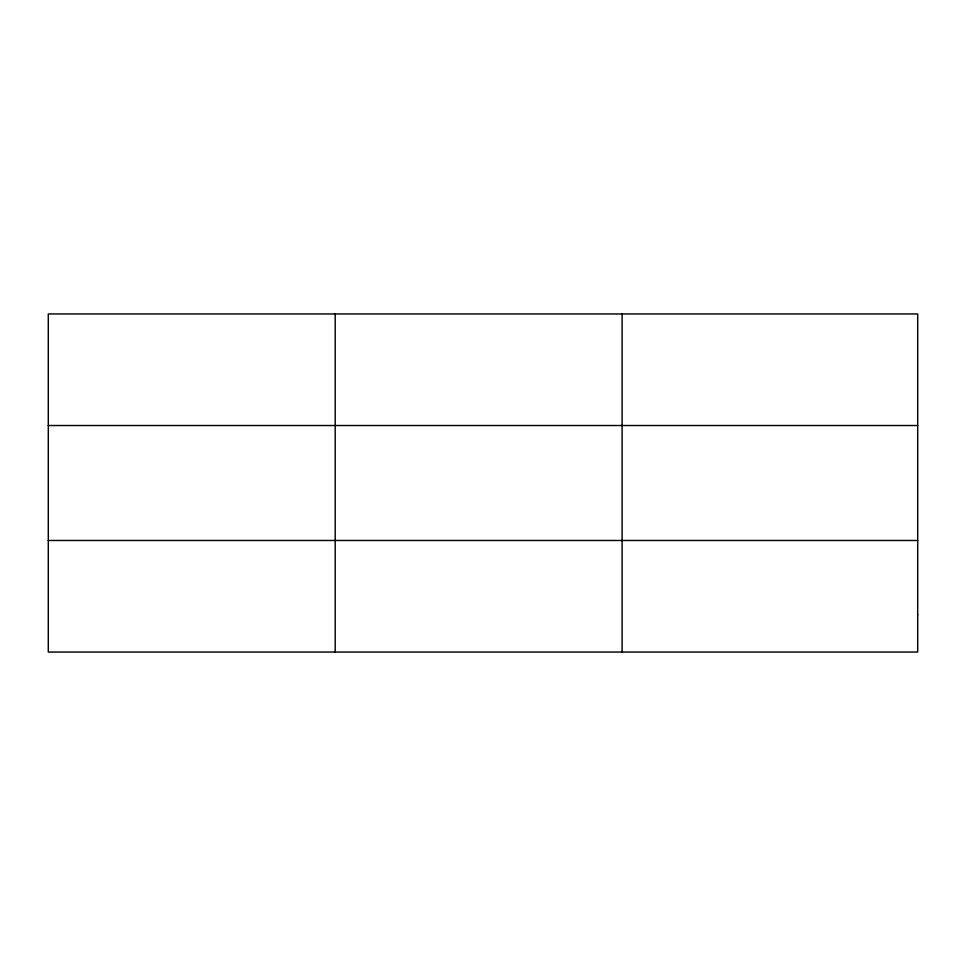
<?xml version="1.0" encoding="UTF-8"?>
<svg xmlns="http://www.w3.org/2000/svg" width="966" height="966" viewBox="0 0 966 966"><rect width="100%" height="100%" fill="white"/><g stroke="black" fill="none" stroke-linecap="round" stroke-linejoin="round"><path stroke-width="1.45" d="M335.202 652.05L335.202 313.95M622.104 652.05L622.104 313.95M48.3 425.523L917.7 425.523M48.3 540.477L917.7 540.477M917.7 614.859L917.7 652.05L48.3 652.05L48.3 313.95L917.7 313.95L917.7 614.859"/></g></svg>
